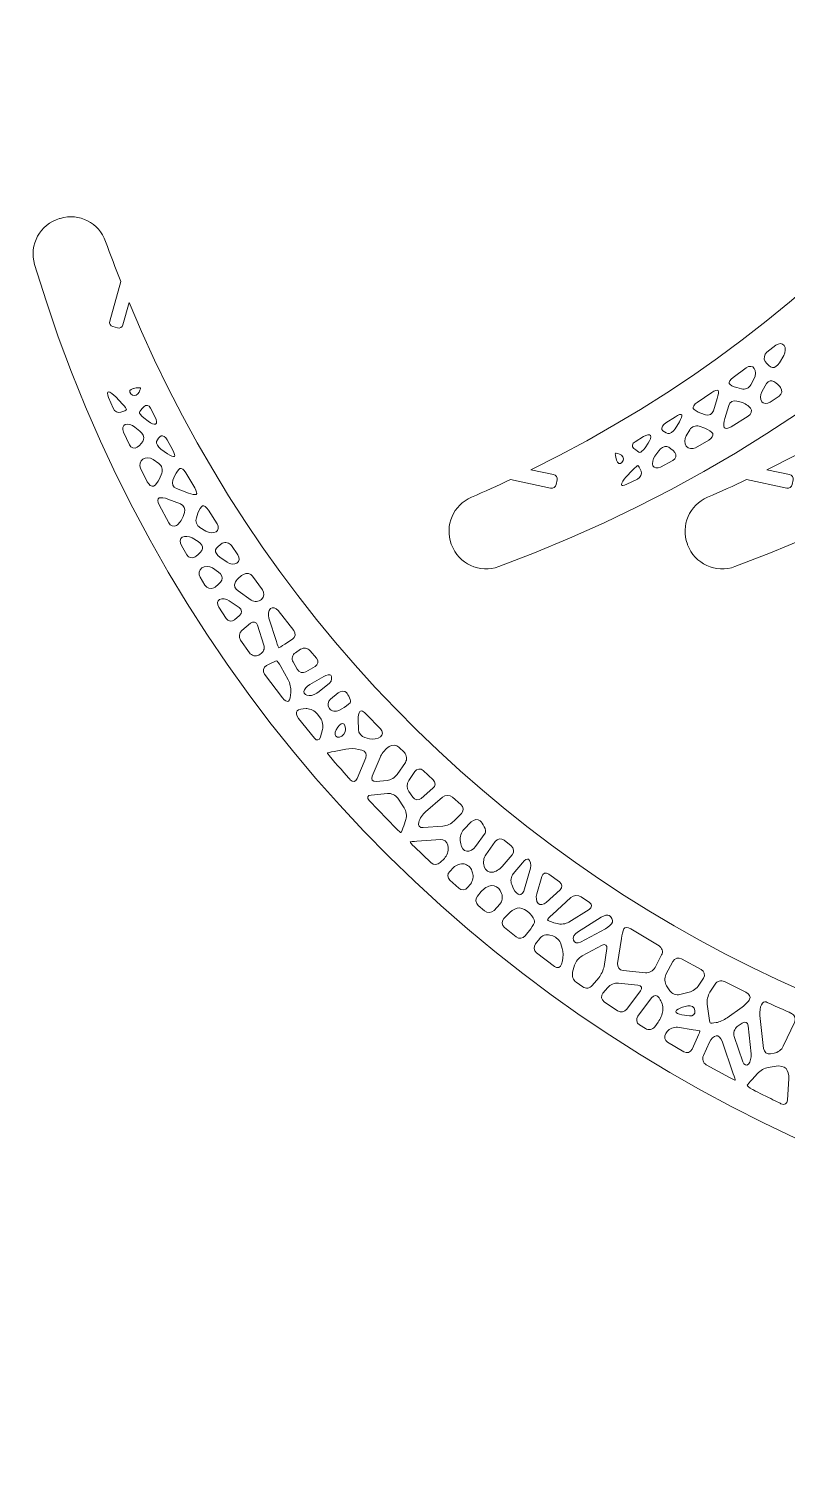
# Model space of a CAD drawing. Header units: inches. Extents: x 8 to 818, y -635 to -10.
# Drawn here: x 48.3 to 213.2, y -635.4 to -322.6 of the extents above; entities that cross this region are included whole.
import ezdxf

# ---------------------------------------------------------------- set-up
doc = ezdxf.new("R2010")
doc.units = ezdxf.units.IN
doc.header["$MEASUREMENT"] = 0
doc.layers.add('Calque 1', color=7, linetype='Continuous')

# ---------------------------------------------------------------- blocks, each defined once
blk = doc.blocks.new('block 9')
at = {"layer": 'Calque 1', "color": 179, "lineweight": 5, "true_color": 0x262425}
blk.add_open_spline([(345.53, -64), (345.53, -64), (356.48, -66.29), (356.48, -66.29), (357.02, -66.4), (357.37, -66.93), (357.26, -67.48), (357.26, -67.48), (357.05, -68.45), (357.05, -68.45), (356.94, -68.99), (356.41, -69.34), (355.87, -69.23), (355.87, -69.23), (346.87, -67.34), (346.87, -67.34), (398.86, -199.6), (340.68, -353.81), (208.83, -418.55), (208.83, -418.55), (213.73, -419.58), (213.73, -419.58), (214.27, -419.69), (214.62, -420.22), (214.51, -420.76), (214.51, -420.76), (214.3, -421.74), (214.3, -421.74), (214.19, -422.28), (213.66, -422.63), (213.12, -422.51), (213.12, -422.51), (204.38, -420.69), (204.38, -420.69), (201.59, -422), (198.77, -423.28), (195.91, -424.51), (191.97, -426.21), (190.03, -430.67), (191.52, -434.69), (191.52, -434.69), (191.57, -434.84), (191.57, -434.84), (193.11, -439), (197.72, -441.15), (201.87, -439.61), (368.64, -377.87), (447.5, -186.1), (373.95, -23.11), (369.44, -12.97), (356.54, -9.8), (345.99, -15.85), (345.99, -15.85), (345.99, -15.85), (345.99, -15.85), (335.42, -21.91), (331.04, -33.6), (335.49, -42.17), (339.18, -49.36), (342.53, -56.64), (345.53, -64)], degree=3, knots=[0, 0, 0, 0, 1, 1, 1, 2, 2, 2, 3, 3, 3, 4, 4, 4, 5, 5, 5, 6, 6, 6, 7, 7, 7, 8, 8, 8, 9, 9, 9, 10, 10, 10, 11, 11, 11, 12, 12, 12, 13, 13, 13, 14, 14, 14, 15, 15, 15, 16, 16, 16, 17, 17, 17, 18, 18, 18, 19, 19, 19, 20, 20, 20, 20], dxfattribs=at)
blk = doc.blocks.new('block 10')
at = {"layer": 'Calque 1', "color": 179, "lineweight": 5, "true_color": 0x262425}
for points, knots in [([(294.19, -64), (294.19, -64), (305.14, -66.29), (305.14, -66.29), (305.68, -66.4), (306.03, -66.93), (305.92, -67.48), (305.92, -67.48), (305.71, -68.45), (305.71, -68.45), (305.6, -68.99), (305.07, -69.34), (304.53, -69.23), (304.53, -69.23), (295.53, -67.34), (295.53, -67.34), (347.52, -199.6), (289.34, -353.81), (157.49, -418.55), (157.49, -418.55), (162.39, -419.58), (162.39, -419.58), (162.93, -419.69), (163.28, -420.22), (163.17, -420.76), (163.17, -420.76), (162.96, -421.74), (162.96, -421.74), (162.85, -422.28), (162.32, -422.63), (161.78, -422.51), (161.78, -422.51), (153.04, -420.69), (153.04, -420.69), (150.25, -422), (147.43, -423.28), (144.57, -424.51), (140.63, -426.21), (138.69, -430.67), (140.18, -434.69), (140.18, -434.69), (140.23, -434.84), (140.23, -434.84), (141.77, -439), (146.38, -441.15), (150.53, -439.61), (317.3, -377.87), (396.16, -186.1), (322.61, -23.11), (318.1, -12.97), (305.2, -9.8), (294.65, -15.85), (294.65, -15.85), (294.65, -15.85), (294.65, -15.85), (284.08, -21.91), (279.7, -33.6), (284.15, -42.17), (287.85, -49.36), (291.19, -56.64), (294.19, -64)], [0, 0, 0, 0, 1, 1, 1, 2, 2, 2, 3, 3, 3, 4, 4, 4, 5, 5, 5, 6, 6, 6, 7, 7, 7, 8, 8, 8, 9, 9, 9, 10, 10, 10, 11, 11, 11, 12, 12, 12, 13, 13, 13, 14, 14, 14, 15, 15, 15, 16, 16, 16, 17, 17, 17, 18, 18, 18, 19, 19, 19, 20, 20, 20, 20]), ([(212.55, -391.5), (212.92, -392.02), (212.9, -392.98), (212.5, -393.65), (212.5, -393.65), (211.54, -395.27), (211.54, -395.27), (211.14, -395.93), (210.45, -396.4), (210, -396.3), (209.55, -396.2), (208.86, -395.6), (208.45, -394.96), (208.04, -394.32), (208.21, -393.41), (208.83, -392.94), (208.83, -392.94), (210.76, -391.44), (210.76, -391.44), (211.37, -390.96), (212.17, -390.99), (212.55, -391.5)], [0, 0, 0, 0, 1, 1, 1, 2, 2, 2, 3, 3, 3, 4, 4, 4, 5, 5, 5, 6, 6, 6, 7, 7, 7, 7]), ([(206.07, -396.48), (206.41, -397.01), (206.4, -398.01), (206.04, -398.7), (206.04, -398.7), (205.33, -400.06), (205.33, -400.06), (204.98, -400.75), (204.07, -401.15), (203.32, -400.95), (203.32, -400.95), (202.27, -400.66), (202.27, -400.66), (201.52, -400.45), (200.77, -400.06), (200.6, -399.78), (200.44, -399.5), (200.82, -398.9), (201.45, -398.45), (201.45, -398.45), (204.32, -396.35), (204.32, -396.35), (204.94, -395.89), (205.73, -395.95), (206.07, -396.48)], [0, 0, 0, 0, 1, 1, 1, 2, 2, 2, 3, 3, 3, 4, 4, 4, 5, 5, 5, 6, 6, 6, 7, 7, 7, 8, 8, 8, 8]), ([(209.89, -399.17), (210.35, -399.27), (211.12, -399.84), (211.6, -400.45), (211.6, -400.45), (211.74, -400.62), (211.74, -400.62), (212.23, -401.23), (212.1, -402.08), (211.46, -402.51), (211.46, -402.51), (209.5, -403.8), (209.5, -403.8), (208.86, -404.23), (208.04, -404.19), (207.7, -403.72), (207.35, -403.24), (207.36, -402.29), (207.72, -401.6), (207.72, -401.6), (208.42, -400.24), (208.42, -400.24), (208.78, -399.55), (209.44, -399.07), (209.89, -399.17)], [0, 0, 0, 0, 1, 1, 1, 2, 2, 2, 3, 3, 3, 4, 4, 4, 5, 5, 5, 6, 6, 6, 7, 7, 7, 8, 8, 8, 8]), ([(198.22, -401.29), (198.35, -401.51), (198.26, -402.28), (198.03, -403.03), (198.03, -403.03), (197.2, -405.68), (197.2, -405.68), (196.97, -406.42), (196.18, -406.82), (195.45, -406.56), (195.45, -406.56), (194.44, -406.21), (194.44, -406.21), (193.71, -405.96), (192.97, -405.5), (192.79, -405.21), (192.62, -404.91), (193.01, -404.31), (193.65, -403.88), (193.65, -403.88), (196.83, -401.71), (196.83, -401.71), (197.47, -401.27), (198.09, -401.08), (198.22, -401.29)], [0, 0, 0, 0, 1, 1, 1, 2, 2, 2, 3, 3, 3, 4, 4, 4, 5, 5, 5, 6, 6, 6, 7, 7, 7, 8, 8, 8, 8]), ([(203.2, -403.84), (203.95, -404.04), (204.88, -404.64), (205.26, -405.16), (205.64, -405.68), (205.41, -406.45), (204.76, -406.87), (204.76, -406.87), (201.01, -409.19), (201.01, -409.19), (200.35, -409.6), (199.67, -409.66), (199.51, -409.33), (199.35, -408.99), (199.4, -408.11), (199.63, -407.37), (199.63, -407.37), (200.51, -404.56), (200.51, -404.56), (200.74, -403.82), (201.54, -403.38), (202.29, -403.59), (202.29, -403.59), (203.2, -403.84), (203.2, -403.84)], [0, 0, 0, 0, 1, 1, 1, 2, 2, 2, 3, 3, 3, 4, 4, 4, 5, 5, 5, 6, 6, 6, 7, 7, 7, 8, 8, 8, 8]), ([(190.31, -406.56), (190.42, -406.74), (190.18, -407.44), (189.78, -408.1), (189.78, -408.1), (188.85, -409.63), (188.85, -409.63), (188.45, -410.3), (187.73, -410.75), (187.25, -410.64), (186.77, -410.52), (186.21, -410.13), (186, -409.77), (185.78, -409.4), (186.15, -408.76), (186.8, -408.35), (186.8, -408.35), (188.93, -406.99), (188.93, -406.99), (189.58, -406.57), (190.21, -406.37), (190.31, -406.56)], [0, 0, 0, 0, 1, 1, 1, 2, 2, 2, 3, 3, 3, 4, 4, 4, 5, 5, 5, 6, 6, 6, 7, 7, 7, 7]), ([(195.35, -409.52), (196.09, -409.77), (196.84, -410.29), (197.03, -410.68), (197.22, -411.07), (196.83, -411.71), (196.16, -412.1), (196.16, -412.1), (193.31, -413.74), (193.31, -413.74), (192.64, -414.12), (191.73, -413.97), (191.29, -413.4), (190.85, -412.82), (190.83, -411.81), (191.23, -411.15), (191.23, -411.15), (192.03, -409.82), (192.03, -409.82), (192.44, -409.16), (193.37, -408.82), (194.1, -409.08), (194.1, -409.08), (195.35, -409.52), (195.35, -409.52)], [0, 0, 0, 0, 1, 1, 1, 2, 2, 2, 3, 3, 3, 4, 4, 4, 5, 5, 5, 6, 6, 6, 7, 7, 7, 8, 8, 8, 8]), ([(183.5, -411.09), (183.67, -411.37), (183.44, -412.12), (182.99, -412.76), (182.99, -412.76), (182.31, -413.73), (182.31, -413.73), (181.87, -414.37), (181.36, -414.84), (181.19, -414.78), (181.01, -414.71), (180.43, -414.32), (179.89, -413.91), (179.36, -413.49), (179.46, -412.83), (180.13, -412.43), (180.13, -412.43), (182, -411.32), (182, -411.32), (182.66, -410.91), (183.34, -410.81), (183.5, -411.09)], [0, 0, 0, 0, 1, 1, 1, 2, 2, 2, 3, 3, 3, 4, 4, 4, 5, 5, 5, 6, 6, 6, 7, 7, 7, 7]), ([(177.19, -415.38), (177.69, -415.77), (177.74, -416.47), (177.3, -416.94), (176.86, -417.42), (176.32, -417.2), (176.1, -416.45), (176.1, -416.45), (176.08, -416.38), (176.08, -416.38), (175.86, -415.64), (175.77, -414.98), (175.88, -414.91), (175.99, -414.85), (176.69, -415), (177.19, -415.38)], [0, 0, 0, 0, 1, 1, 1, 2, 2, 2, 3, 3, 3, 4, 4, 4, 5, 5, 5, 5]), ([(187.03, -413.48), (187.55, -413.6), (188.34, -414.18), (188.79, -414.77), (189.23, -415.35), (189.04, -416.13), (188.36, -416.5), (188.36, -416.5), (185.68, -417.94), (185.68, -417.94), (184.99, -418.31), (184.26, -418.19), (184.04, -417.68), (183.82, -417.17), (184.01, -416.23), (184.45, -415.6), (184.45, -415.6), (185.28, -414.42), (185.28, -414.42), (185.72, -413.78), (186.51, -413.36), (187.03, -413.48)], [0, 0, 0, 0, 1, 1, 1, 2, 2, 2, 3, 3, 3, 4, 4, 4, 5, 5, 5, 6, 6, 6, 7, 7, 7, 7]), ([(180.78, -417.63), (180.89, -417.67), (181.2, -418.2), (181.45, -418.81), (181.71, -419.41), (181.35, -420.2), (180.66, -420.55), (180.66, -420.55), (178.37, -421.7), (178.37, -421.7), (177.67, -422.05), (177.13, -422.07), (177.16, -421.76), (177.18, -421.44), (177.64, -420.72), (178.17, -420.15), (178.17, -420.15), (179.62, -418.59), (179.62, -418.59), (180.15, -418.02), (180.67, -417.59), (180.78, -417.63)], [0, 0, 0, 0, 1, 1, 1, 2, 2, 2, 3, 3, 3, 4, 4, 4, 5, 5, 5, 6, 6, 6, 7, 7, 7, 7])]:
    blk.add_open_spline(points, degree=3, knots=knots, dxfattribs=at)
blk = doc.blocks.new('block 12')
at = {"layer": 'Calque 1', "color": 179, "lineweight": 5, "true_color": 0x262425}
for points, knots in [([(415.1, -541.5), (415.1, -541.5), (412.11, -552.28), (412.11, -552.28), (411.96, -552.81), (411.41, -553.12), (410.87, -552.98), (410.87, -552.98), (409.91, -552.71), (409.91, -552.71), (409.38, -552.56), (409.07, -552.01), (409.21, -551.48), (409.21, -551.48), (411.68, -542.62), (411.68, -542.62), (276.34, -585.95), (126.21, -517.91), (70.13, -382.15), (70.13, -382.15), (68.79, -386.97), (68.79, -386.97), (68.65, -387.51), (68.09, -387.82), (67.56, -387.67), (67.56, -387.67), (66.6, -387.4), (66.6, -387.4), (66.07, -387.25), (65.75, -386.7), (65.9, -386.17), (65.9, -386.17), (68.29, -377.57), (68.29, -377.57), (67.16, -374.7), (66.07, -371.8), (65.02, -368.87), (63.58, -364.83), (59.26, -362.6), (55.15, -363.83), (55.15, -363.83), (55, -363.87), (55, -363.87), (50.75, -365.13), (48.3, -369.6), (49.57, -373.84), (100.4, -544.25), (286.66, -635.36), (454.06, -572.5), (464.47, -568.65), (468.48, -555.99), (463.12, -545.07), (463.12, -545.07), (463.12, -545.07), (463.12, -545.07), (457.76, -534.13), (446.38, -529), (437.54, -532.89), (430.12, -536.11), (422.64, -538.98), (415.1, -541.5)], [0, 0, 0, 0, 1, 1, 1, 2, 2, 2, 3, 3, 3, 4, 4, 4, 5, 5, 5, 6, 6, 6, 7, 7, 7, 8, 8, 8, 9, 9, 9, 10, 10, 10, 11, 11, 11, 12, 12, 12, 13, 13, 13, 14, 14, 14, 15, 15, 15, 16, 16, 16, 17, 17, 17, 18, 18, 18, 19, 19, 19, 20, 20, 20, 20]), ([(69.55, -405.45), (69.5, -405.56), (68.95, -405.83), (68.33, -406.04), (67.71, -406.26), (66.95, -405.86), (66.64, -405.14), (66.64, -405.14), (65.64, -402.78), (65.64, -402.78), (65.34, -402.06), (65.35, -401.52), (65.66, -401.57), (65.97, -401.61), (66.67, -402.12), (67.2, -402.68), (67.2, -402.68), (68.66, -404.23), (68.66, -404.23), (69.2, -404.79), (69.59, -405.34), (69.55, -405.45)], [0, 0, 0, 0, 1, 1, 1, 2, 2, 2, 3, 3, 3, 4, 4, 4, 5, 5, 5, 6, 6, 6, 7, 7, 7, 7]), ([(72.02, -402.01), (71.61, -402.48), (70.9, -402.49), (70.46, -402.02), (70.01, -401.55), (70.27, -401.02), (71.03, -400.85), (71.03, -400.85), (71.1, -400.84), (71.1, -400.84), (71.85, -400.66), (72.52, -400.62), (72.57, -400.73), (72.63, -400.85), (72.44, -401.54), (72.02, -402.01)], [0, 0, 0, 0, 1, 1, 1, 2, 2, 2, 3, 3, 3, 4, 4, 4, 5, 5, 5, 5]), ([(75.89, -408.59), (75.61, -408.73), (74.87, -408.46), (74.27, -407.97), (74.27, -407.97), (73.34, -407.23), (73.34, -407.23), (72.73, -406.75), (72.29, -406.21), (72.37, -406.04), (72.44, -405.87), (72.87, -405.31), (73.32, -404.81), (73.77, -404.3), (74.42, -404.45), (74.77, -405.14), (74.77, -405.14), (75.77, -407.07), (75.77, -407.07), (76.13, -407.76), (76.18, -408.44), (75.89, -408.59)], [0, 0, 0, 0, 1, 1, 1, 2, 2, 2, 3, 3, 3, 4, 4, 4, 5, 5, 5, 6, 6, 6, 7, 7, 7, 7]), ([(73.28, -411.95), (73.13, -412.46), (72.5, -413.22), (71.89, -413.62), (71.28, -414.03), (70.51, -413.79), (70.18, -413.08), (70.18, -413.08), (68.92, -410.32), (68.92, -410.32), (68.6, -409.61), (68.77, -408.88), (69.29, -408.7), (69.81, -408.52), (70.73, -408.76), (71.34, -409.25), (71.34, -409.25), (72.46, -410.14), (72.46, -410.14), (73.07, -410.63), (73.44, -411.44), (73.28, -411.95)], [0, 0, 0, 0, 1, 1, 1, 2, 2, 2, 3, 3, 3, 4, 4, 4, 5, 5, 5, 6, 6, 6, 7, 7, 7, 7]), ([(79.98, -415.68), (79.79, -415.78), (79.11, -415.49), (78.47, -415.04), (78.47, -415.04), (77.01, -414.02), (77.01, -414.02), (76.37, -413.57), (75.97, -412.83), (76.11, -412.36), (76.25, -411.89), (76.68, -411.35), (77.06, -411.16), (77.44, -410.97), (78.05, -411.38), (78.42, -412.06), (78.42, -412.06), (79.64, -414.27), (79.64, -414.27), (80.02, -414.95), (80.17, -415.58), (79.98, -415.68)], [0, 0, 0, 0, 1, 1, 1, 2, 2, 2, 3, 3, 3, 4, 4, 4, 5, 5, 5, 6, 6, 6, 7, 7, 7, 7]), ([(76.7, -420.52), (76.4, -421.23), (75.83, -421.95), (75.43, -422.12), (75.03, -422.28), (74.42, -421.85), (74.07, -421.15), (74.07, -421.15), (72.62, -418.21), (72.62, -418.21), (72.28, -417.51), (72.49, -416.61), (73.09, -416.21), (73.69, -415.81), (74.7, -415.85), (75.34, -416.3), (75.34, -416.3), (76.61, -417.18), (76.61, -417.18), (77.25, -417.63), (77.52, -418.58), (77.22, -419.29), (77.22, -419.29), (76.7, -420.52), (76.7, -420.52)], [0, 0, 0, 0, 1, 1, 1, 2, 2, 2, 3, 3, 3, 4, 4, 4, 5, 5, 5, 6, 6, 6, 7, 7, 7, 8, 8, 8, 8]), ([(84.72, -423.91), (84.5, -424.02), (83.73, -423.88), (83.01, -423.61), (83.01, -423.61), (80.41, -422.61), (80.41, -422.61), (79.69, -422.33), (79.34, -421.52), (79.64, -420.8), (79.64, -420.8), (80.06, -419.82), (80.06, -419.82), (80.36, -419.11), (80.86, -418.39), (81.17, -418.24), (81.47, -418.09), (82.04, -418.51), (82.44, -419.18), (82.44, -419.18), (84.39, -422.49), (84.39, -422.49), (84.79, -423.16), (84.94, -423.8), (84.72, -423.91)], [0, 0, 0, 0, 1, 1, 1, 2, 2, 2, 3, 3, 3, 4, 4, 4, 5, 5, 5, 6, 6, 6, 7, 7, 7, 8, 8, 8, 8]), ([(81.86, -428.72), (81.61, -429.45), (80.95, -430.34), (80.41, -430.68), (79.86, -431.03), (79.11, -430.75), (78.74, -430.07), (78.74, -430.07), (76.66, -426.18), (76.66, -426.18), (76.29, -425.5), (76.28, -424.82), (76.62, -424.68), (76.97, -424.53), (77.84, -424.65), (78.56, -424.92), (78.56, -424.92), (81.31, -425.98), (81.31, -425.98), (82.03, -426.26), (82.42, -427.08), (82.17, -427.82), (82.17, -427.82), (81.86, -428.72), (81.86, -428.72)], [0, 0, 0, 0, 1, 1, 1, 2, 2, 2, 3, 3, 3, 4, 4, 4, 5, 5, 5, 6, 6, 6, 7, 7, 7, 8, 8, 8, 8]), ([(89.02, -432.05), (88.46, -432.36), (87.47, -432.28), (86.8, -431.88), (86.8, -431.88), (85.49, -431.09), (85.49, -431.09), (84.82, -430.69), (84.49, -429.76), (84.74, -429.03), (84.74, -429.03), (85.09, -427.99), (85.09, -427.99), (85.35, -427.25), (85.79, -426.53), (86.08, -426.39), (86.36, -426.24), (86.94, -426.66), (87.35, -427.31), (87.35, -427.31), (89.26, -430.32), (89.26, -430.32), (89.68, -430.97), (89.57, -431.75), (89.02, -432.05)], [0, 0, 0, 0, 1, 1, 1, 2, 2, 2, 3, 3, 3, 4, 4, 4, 5, 5, 5, 6, 6, 6, 7, 7, 7, 8, 8, 8, 8]), ([(86.09, -435.7), (85.96, -436.14), (85.34, -436.87), (84.7, -437.32), (84.7, -437.32), (84.52, -437.45), (84.52, -437.45), (83.88, -437.89), (83.04, -437.71), (82.65, -437.04), (82.65, -437.04), (81.49, -435.01), (81.49, -435.01), (81.1, -434.33), (81.19, -433.52), (81.69, -433.21), (82.19, -432.9), (83.14, -432.97), (83.8, -433.37), (83.8, -433.37), (85.11, -434.16), (85.11, -434.16), (85.78, -434.56), (86.22, -435.25), (86.09, -435.7)], [0, 0, 0, 0, 1, 1, 1, 2, 2, 2, 3, 3, 3, 4, 4, 4, 5, 5, 5, 6, 6, 6, 7, 7, 7, 8, 8, 8, 8]), ([(93.56, -438.84), (93.03, -439.18), (92.06, -439.1), (91.43, -438.66), (91.43, -438.66), (89.87, -437.59), (89.87, -437.59), (89.23, -437.15), (88.81, -436.43), (88.94, -435.99), (89.07, -435.55), (89.71, -434.89), (90.38, -434.53), (91.04, -434.16), (91.94, -434.39), (92.37, -435.04), (92.37, -435.04), (93.74, -437.06), (93.74, -437.06), (94.18, -437.7), (94.1, -438.5), (93.56, -438.84)], [0, 0, 0, 0, 1, 1, 1, 2, 2, 2, 3, 3, 3, 4, 4, 4, 5, 5, 5, 6, 6, 6, 7, 7, 7, 7]), ([(90.26, -442.58), (89.99, -443.11), (89.23, -443.84), (88.56, -444.2), (87.9, -444.56), (87.02, -444.31), (86.61, -443.65), (86.61, -443.65), (85.54, -441.9), (85.54, -441.9), (85.14, -441.24), (85.32, -440.33), (85.94, -439.89), (86.57, -439.45), (87.61, -439.45), (88.24, -439.89), (88.24, -439.89), (89.58, -440.81), (89.58, -440.81), (90.22, -441.25), (90.53, -442.05), (90.26, -442.58)], [0, 0, 0, 0, 1, 1, 1, 2, 2, 2, 3, 3, 3, 4, 4, 4, 5, 5, 5, 6, 6, 6, 7, 7, 7, 7]), ([(98.9, -446.75), (98.32, -447.27), (97.33, -447.34), (96.69, -446.9), (96.69, -446.9), (93.81, -444.91), (93.81, -444.91), (93.17, -444.47), (92.87, -443.67), (93.15, -443.12), (93.42, -442.58), (94.18, -441.79), (94.83, -441.38), (94.83, -441.38), (94.97, -441.29), (94.97, -441.29), (95.62, -440.88), (96.53, -441.05), (96.98, -441.68), (96.98, -441.68), (99.12, -444.64), (99.12, -444.64), (99.58, -445.27), (99.49, -446.21), (98.92, -446.73), (98.92, -446.73), (98.9, -446.75), (98.9, -446.75)], [0, 0, 0, 0, 1, 1, 1, 2, 2, 2, 3, 3, 3, 4, 4, 4, 5, 5, 5, 6, 6, 6, 7, 7, 7, 8, 8, 8, 9, 9, 9, 9]), ([(93.06, -451.16), (92.47, -451.66), (91.64, -451.54), (91.21, -450.89), (91.21, -450.89), (89.62, -448.44), (89.62, -448.44), (89.2, -447.78), (89.28, -447.02), (89.8, -446.74), (90.32, -446.46), (91.27, -446.59), (91.91, -447.03), (91.91, -447.03), (94.07, -448.52), (94.07, -448.52), (94.71, -448.96), (94.75, -449.73), (94.15, -450.23), (94.15, -450.23), (93.06, -451.16), (93.06, -451.16)], [0, 0, 0, 0, 1, 1, 1, 2, 2, 2, 3, 3, 3, 4, 4, 4, 5, 5, 5, 6, 6, 6, 7, 7, 7, 7]), ([(103.97, -456.49), (103.32, -456.92), (102.74, -457.27), (102.69, -457.27), (102.63, -457.27), (102.39, -456.67), (102.15, -455.93), (102.15, -455.93), (100.52, -450.83), (100.52, -450.83), (100.28, -450.09), (100.44, -449.16), (100.87, -448.76), (101.31, -448.37), (102.05, -448.55), (102.52, -449.16), (102.52, -449.16), (105.92, -453.52), (105.92, -453.52), (106.41, -454.12), (106.27, -454.97), (105.62, -455.4), (105.62, -455.4), (103.97, -456.49), (103.97, -456.49)], [0, 0, 0, 0, 1, 1, 1, 2, 2, 2, 3, 3, 3, 4, 4, 4, 5, 5, 5, 6, 6, 6, 7, 7, 7, 8, 8, 8, 8]), ([(98.34, -458.85), (97.66, -459.22), (96.74, -459.01), (96.29, -458.37), (96.29, -458.37), (94.36, -455.59), (94.36, -455.59), (93.93, -454.95), (94.05, -454.02), (94.64, -453.52), (94.64, -453.52), (96.53, -451.91), (96.53, -451.91), (97.13, -451.41), (97.8, -451.61), (98.04, -452.35), (98.04, -452.35), (99.43, -456.67), (99.43, -456.67), (99.67, -457.41), (99.3, -458.32), (98.62, -458.69), (98.62, -458.69), (98.34, -458.85), (98.34, -458.85)], [0, 0, 0, 0, 1, 1, 1, 2, 2, 2, 3, 3, 3, 4, 4, 4, 5, 5, 5, 6, 6, 6, 7, 7, 7, 8, 8, 8, 8]), ([(108.57, -462.49), (107.9, -462.87), (107.04, -462.64), (106.66, -461.96), (106.66, -461.96), (105.78, -460.36), (105.78, -460.36), (105.4, -459.69), (105.62, -458.78), (106.27, -458.36), (106.27, -458.36), (107.41, -457.6), (107.41, -457.6), (108.06, -457.17), (109, -457.31), (109.49, -457.91), (109.49, -457.91), (110.87, -459.56), (110.87, -459.56), (111.37, -460.15), (111.23, -460.96), (110.56, -461.34), (110.56, -461.34), (108.57, -462.49), (108.57, -462.49)], [0, 0, 0, 0, 1, 1, 1, 2, 2, 2, 3, 3, 3, 4, 4, 4, 5, 5, 5, 6, 6, 6, 7, 7, 7, 8, 8, 8, 8]), ([(104.79, -468.86), (104.54, -469.1), (103.95, -468.79), (103.48, -468.17), (103.48, -468.17), (99.59, -462.98), (99.59, -462.98), (99.13, -462.35), (99.31, -461.53), (100, -461.16), (100, -461.16), (100.69, -460.78), (100.69, -460.78), (101.37, -460.41), (102.03, -460.1), (102.16, -460.1), (102.29, -460.1), (102.7, -460.65), (103.08, -461.33), (103.08, -461.33), (104.7, -464.23), (104.7, -464.23), (105.08, -464.91), (105.36, -466.1), (105.32, -466.87), (105.32, -466.87), (105.31, -467.01), (105.31, -467.01), (105.27, -467.79), (105.04, -468.62), (104.79, -468.86)], [0, 0, 0, 0, 1, 1, 1, 2, 2, 2, 3, 3, 3, 4, 4, 4, 5, 5, 5, 6, 6, 6, 7, 7, 7, 8, 8, 8, 9, 9, 9, 10, 10, 10, 10]), ([(111.46, -466.81), (110.86, -467.31), (109.86, -467.7), (109.24, -467.69), (108.61, -467.68), (108.12, -467.28), (108.15, -466.82), (108.17, -466.35), (108.74, -465.65), (109.41, -465.26), (109.41, -465.26), (112.43, -463.52), (112.43, -463.52), (113.1, -463.13), (113.82, -463), (114.02, -463.24), (114.22, -463.47), (114.29, -464.5), (113.69, -464.99), (113.69, -464.99), (111.46, -466.81), (111.46, -466.81)], [0, 0, 0, 0, 1, 1, 1, 2, 2, 2, 3, 3, 3, 4, 4, 4, 5, 5, 5, 6, 6, 6, 7, 7, 7, 7]), ([(118.2, -469.24), (117.86, -469.6), (117.03, -470.2), (116.35, -470.57), (116.35, -470.57), (115.75, -470.89), (115.75, -470.89), (115.06, -471.26), (114.13, -471.06), (113.66, -470.46), (113.2, -469.85), (113.31, -468.95), (113.91, -468.46), (113.91, -468.46), (115.56, -467.11), (115.56, -467.11), (116.16, -466.61), (116.98, -466.57), (117.37, -467.01), (117.77, -467.45), (118.53, -468.88), (118.2, -469.24)], [0, 0, 0, 0, 1, 1, 1, 2, 2, 2, 3, 3, 3, 4, 4, 4, 5, 5, 5, 6, 6, 6, 7, 7, 7, 7]), ([(111.73, -476.68), (111.52, -477.43), (110.94, -477.55), (110.45, -476.95), (110.45, -476.95), (106.96, -472.64), (106.96, -472.64), (106.48, -472.03), (106.33, -471.3), (106.63, -471), (106.93, -470.71), (107.82, -470.48), (108.59, -470.5), (108.59, -470.5), (108.75, -470.5), (108.75, -470.5), (109.52, -470.51), (110.55, -471.03), (111.02, -471.65), (111.02, -471.65), (111.71, -472.55), (111.71, -472.55), (112.18, -473.16), (112.4, -474.28), (112.19, -475.03), (112.19, -475.03), (111.73, -476.68), (111.73, -476.68)], [0, 0, 0, 0, 1, 1, 1, 2, 2, 2, 3, 3, 3, 4, 4, 4, 5, 5, 5, 6, 6, 6, 7, 7, 7, 8, 8, 8, 9, 9, 9, 9]), ([(124.76, -476.65), (124.21, -477.05), (123.14, -477.24), (122.39, -477.05), (122.39, -477.05), (121.39, -476.81), (121.39, -476.81), (120.64, -476.63), (120, -475.84), (119.98, -475.06), (119.98, -475.06), (119.93, -472.97), (119.93, -472.97), (119.91, -472.2), (120.08, -471.36), (120.31, -471.11), (120.54, -470.86), (121.16, -471.12), (121.7, -471.68), (121.7, -471.68), (124.79, -474.9), (124.79, -474.9), (125.33, -475.45), (125.32, -476.24), (124.76, -476.65)], [0, 0, 0, 0, 1, 1, 1, 2, 2, 2, 3, 3, 3, 4, 4, 4, 5, 5, 5, 6, 6, 6, 7, 7, 7, 8, 8, 8, 8]), ([(115.89, -476.69), (115.17, -476.84), (114.75, -476.36), (114.95, -475.64), (115.15, -474.92), (115.72, -474.11), (116.22, -473.84), (116.71, -473.57), (117.13, -473.99), (117.15, -474.77), (117.15, -474.77), (117.16, -475.03), (117.16, -475.03), (117.18, -475.8), (116.61, -476.55), (115.89, -476.69)], [0, 0, 0, 0, 1, 1, 1, 2, 2, 2, 3, 3, 3, 4, 4, 4, 5, 5, 5, 5]), ([(128.41, -484.85), (127.98, -485.49), (126.99, -486.07), (126.22, -486.15), (126.22, -486.15), (123.84, -486.37), (123.84, -486.37), (123.06, -486.45), (122.68, -485.92), (122.97, -485.2), (122.97, -485.2), (124.68, -481.12), (124.68, -481.12), (124.97, -480.41), (125.73, -479.44), (126.35, -478.98), (126.35, -478.98), (126.65, -478.77), (126.65, -478.77), (127.27, -478.31), (128.23, -478.38), (128.79, -478.92), (128.79, -478.92), (129.97, -480.08), (129.97, -480.08), (130.52, -480.62), (130.62, -481.59), (130.19, -482.23), (130.19, -482.23), (128.41, -484.85), (128.41, -484.85)], [0, 0, 0, 0, 1, 1, 1, 2, 2, 2, 3, 3, 3, 4, 4, 4, 5, 5, 5, 6, 6, 6, 7, 7, 7, 8, 8, 8, 9, 9, 9, 10, 10, 10, 10]), ([(119.7, -485.74), (119.4, -486.45), (118.73, -486.57), (118.21, -485.99), (118.21, -485.99), (115.82, -483.3), (114.28, -481.51), (113.91, -481.08), (113.91, -481.08), (113.91, -481.08), (113.5, -480.6), (113.2, -480.18), (113.24, -480.15), (113.27, -480.11), (113.93, -479.96), (114.69, -479.81), (114.69, -479.81), (117.22, -479.31), (117.22, -479.31), (117.98, -479.16), (119.22, -479.19), (119.98, -479.37), (119.98, -479.37), (120.76, -479.56), (120.76, -479.56), (121.51, -479.74), (121.88, -480.48), (121.59, -481.2), (121.59, -481.2), (119.7, -485.74), (119.7, -485.74)], [0, 0, 0, 0, 1, 1, 1, 2, 2, 2, 3, 3, 3, 4, 4, 4, 5, 5, 5, 6, 6, 6, 7, 7, 7, 8, 8, 8, 9, 9, 9, 10, 10, 10, 10]), ([(133.66, -490.03), (133.07, -490.54), (132.23, -490.43), (131.79, -489.79), (131.79, -489.79), (130.92, -488.52), (130.92, -488.52), (130.48, -487.88), (130.48, -486.83), (130.92, -486.18), (130.92, -486.18), (132.26, -484.2), (132.26, -484.2), (132.69, -483.56), (133.51, -483.47), (134.08, -484), (134.08, -484), (136.22, -485.98), (136.22, -485.98), (136.79, -486.5), (136.78, -487.35), (136.19, -487.85), (136.19, -487.85), (133.66, -490.03), (133.66, -490.03)], [0, 0, 0, 0, 1, 1, 1, 2, 2, 2, 3, 3, 3, 4, 4, 4, 5, 5, 5, 6, 6, 6, 7, 7, 7, 8, 8, 8, 8]), ([(129.85, -496), (129.6, -496.74), (129.35, -497.4), (129.28, -497.47), (129.21, -497.54), (128.71, -497.15), (128.17, -496.59), (128.17, -496.59), (122.31, -490.47), (122.31, -490.47), (121.78, -489.91), (121.98, -489.38), (122.75, -489.31), (122.75, -489.31), (126.32, -488.97), (126.32, -488.97), (127.09, -488.9), (128.08, -489.36), (128.52, -490), (128.52, -490), (129.96, -492.1), (129.96, -492.1), (130.4, -492.75), (130.55, -493.87), (130.31, -494.61), (130.31, -494.61), (129.85, -496), (129.85, -496)], [0, 0, 0, 0, 1, 1, 1, 2, 2, 2, 3, 3, 3, 4, 4, 4, 5, 5, 5, 6, 6, 6, 7, 7, 7, 8, 8, 8, 9, 9, 9, 9]), ([(140.76, -494.97), (140.22, -495.53), (139.15, -496.03), (138.37, -496.09), (138.37, -496.09), (134.06, -496.41), (134.06, -496.41), (133.28, -496.47), (132.85, -495.92), (133.09, -495.19), (133.33, -494.46), (134.01, -493.45), (134.6, -492.94), (134.6, -492.94), (138.3, -489.75), (138.3, -489.75), (138.89, -489.25), (139.85, -489.25), (140.43, -489.77), (140.43, -489.77), (142.29, -491.39), (142.29, -491.39), (142.87, -491.89), (142.91, -492.76), (142.37, -493.32), (142.37, -493.32), (140.76, -494.97), (140.76, -494.97)], [0, 0, 0, 0, 1, 1, 1, 2, 2, 2, 3, 3, 3, 4, 4, 4, 5, 5, 5, 6, 6, 6, 7, 7, 7, 8, 8, 8, 9, 9, 9, 9]), ([(145.46, -500.54), (145.01, -501.17), (144.14, -501.61), (143.53, -501.52), (142.92, -501.43), (142.34, -500.72), (142.22, -499.96), (142.22, -499.96), (142.12, -499.23), (142.12, -499.23), (142.01, -498.46), (142.36, -497.38), (142.9, -496.82), (142.9, -496.82), (144.53, -495.15), (144.53, -495.15), (145.07, -494.59), (145.94, -494.49), (146.46, -494.93), (146.98, -495.36), (147.98, -497.01), (147.53, -497.64), (147.53, -497.64), (145.46, -500.54), (145.46, -500.54)], [0, 0, 0, 0, 1, 1, 1, 2, 2, 2, 3, 3, 3, 4, 4, 4, 5, 5, 5, 6, 6, 6, 7, 7, 7, 8, 8, 8, 8]), ([(137.77, -504), (137.22, -504.55), (136.3, -504.56), (135.74, -504.02), (135.74, -504.02), (132.16, -500.58), (132.16, -500.58), (131.61, -500.04), (131.19, -499.56), (131.22, -499.52), (131.26, -499.48), (131.93, -499.4), (132.7, -499.34), (132.7, -499.34), (137.8, -498.96), (137.8, -498.96), (138.58, -498.9), (139.3, -499.48), (139.41, -500.25), (139.41, -500.25), (139.48, -500.7), (139.48, -500.7), (139.59, -501.47), (139.23, -502.54), (138.68, -503.09), (138.68, -503.09), (137.77, -504), (137.77, -504)], [0, 0, 0, 0, 1, 1, 1, 2, 2, 2, 3, 3, 3, 4, 4, 4, 5, 5, 5, 6, 6, 6, 7, 7, 7, 8, 8, 8, 9, 9, 9, 9]), ([(151.26, -504.88), (150.76, -505.47), (149.78, -506.04), (149.08, -506.13), (148.38, -506.23), (147.61, -505.71), (147.36, -504.97), (147.36, -504.97), (147.3, -504.78), (147.3, -504.78), (147.05, -504.04), (147.22, -502.92), (147.67, -502.29), (147.67, -502.29), (149.73, -499.42), (149.73, -499.42), (150.18, -498.79), (151.05, -498.67), (151.66, -499.15), (151.66, -499.15), (153.2, -500.36), (153.2, -500.36), (153.81, -500.84), (153.91, -501.72), (153.41, -502.31), (153.41, -502.31), (151.26, -504.88), (151.26, -504.88)], [0, 0, 0, 0, 1, 1, 1, 2, 2, 2, 3, 3, 3, 4, 4, 4, 5, 5, 5, 6, 6, 6, 7, 7, 7, 8, 8, 8, 9, 9, 9, 9]), ([(156.13, -509.72), (155.92, -510.47), (155.42, -511.06), (155.03, -511.03), (154.64, -511.01), (154.06, -510.41), (153.73, -509.7), (153.73, -509.7), (153.32, -508.79), (153.32, -508.79), (153, -508.09), (153.15, -507.02), (153.65, -506.43), (153.65, -506.43), (155.65, -504.03), (155.65, -504.03), (156.15, -503.44), (156.75, -503.09), (156.98, -503.27), (157.22, -503.45), (157.65, -504.52), (157.43, -505.26), (157.43, -505.26), (156.13, -509.72), (156.13, -509.72)], [0, 0, 0, 0, 1, 1, 1, 2, 2, 2, 3, 3, 3, 4, 4, 4, 5, 5, 5, 6, 6, 6, 7, 7, 7, 8, 8, 8, 8]), ([(143.74, -509.45), (143.25, -510.05), (142.38, -510.12), (141.8, -509.6), (141.8, -509.6), (139.88, -507.87), (139.88, -507.87), (139.3, -507.34), (139.29, -506.47), (139.84, -505.92), (139.84, -505.92), (140.67, -505.09), (140.67, -505.09), (141.22, -504.54), (142.25, -504.18), (142.95, -504.28), (143.65, -504.39), (144.42, -505.08), (144.67, -505.81), (144.67, -505.81), (144.81, -506.24), (144.81, -506.24), (145.06, -506.98), (144.86, -508.07), (144.37, -508.67), (144.37, -508.67), (143.74, -509.45), (143.74, -509.45)], [0, 0, 0, 0, 1, 1, 1, 2, 2, 2, 3, 3, 3, 4, 4, 4, 5, 5, 5, 6, 6, 6, 7, 7, 7, 8, 8, 8, 9, 9, 9, 9]), ([(160.81, -512.69), (160.23, -513.21), (159.44, -513.3), (159.06, -512.9), (158.67, -512.5), (158.54, -511.56), (158.76, -510.82), (158.76, -510.82), (159.85, -507.06), (159.85, -507.06), (160.07, -506.31), (160.76, -506.07), (161.39, -506.53), (161.39, -506.53), (163.73, -508.21), (163.73, -508.21), (164.36, -508.66), (164.4, -509.45), (163.83, -509.97), (163.83, -509.97), (160.81, -512.69), (160.81, -512.69)], [0, 0, 0, 0, 1, 1, 1, 2, 2, 2, 3, 3, 3, 4, 4, 4, 5, 5, 5, 6, 6, 6, 7, 7, 7, 7]), ([(149.47, -514.4), (148.93, -514.96), (148.01, -515.01), (147.42, -514.51), (147.42, -514.51), (146.04, -513.33), (146.04, -513.33), (145.46, -512.82), (145.38, -511.91), (145.86, -511.31), (145.86, -511.31), (146.7, -510.28), (146.7, -510.28), (147.19, -509.68), (148.18, -509.11), (148.91, -509.01), (149.64, -508.91), (150.5, -509.4), (150.82, -510.11), (150.82, -510.11), (151.12, -510.77), (151.12, -510.77), (151.44, -511.48), (151.27, -512.51), (150.73, -513.08), (150.73, -513.08), (149.47, -514.4), (149.47, -514.4)], [0, 0, 0, 0, 1, 1, 1, 2, 2, 2, 3, 3, 3, 4, 4, 4, 5, 5, 5, 6, 6, 6, 7, 7, 7, 8, 8, 8, 9, 9, 9, 9]), ([(165.74, -516.96), (165.08, -517.37), (163.93, -517.52), (163.18, -517.3), (163.18, -517.3), (162.48, -517.1), (162.48, -517.1), (161.73, -516.88), (161.12, -516.59), (161.12, -516.46), (161.11, -516.32), (161.58, -515.78), (162.16, -515.27), (162.16, -515.27), (166.21, -511.62), (166.21, -511.62), (166.78, -511.1), (167.78, -511.04), (168.42, -511.47), (168.42, -511.47), (170.2, -512.67), (170.2, -512.67), (170.85, -513.11), (170.83, -513.79), (170.18, -514.2), (170.18, -514.2), (165.74, -516.96), (165.74, -516.96)], [0, 0, 0, 0, 1, 1, 1, 2, 2, 2, 3, 3, 3, 4, 4, 4, 5, 5, 5, 6, 6, 6, 7, 7, 7, 8, 8, 8, 9, 9, 9, 9]), ([(156.27, -519.95), (155.79, -520.56), (154.91, -520.67), (154.3, -520.18), (154.3, -520.18), (151.76, -518.13), (151.76, -518.13), (151.16, -517.63), (151.1, -516.77), (151.64, -516.21), (151.64, -516.21), (152.98, -514.81), (152.98, -514.81), (153.51, -514.25), (154.44, -513.82), (155.04, -513.86), (155.65, -513.9), (156.58, -514.39), (157.11, -514.95), (157.11, -514.95), (157.31, -515.16), (157.31, -515.16), (157.85, -515.72), (158.29, -516.43), (158.3, -516.74), (158.31, -517.05), (157.93, -517.8), (157.45, -518.42), (157.45, -518.42), (156.27, -519.95), (156.27, -519.95)], [0, 0, 0, 0, 1, 1, 1, 2, 2, 2, 3, 3, 3, 4, 4, 4, 5, 5, 5, 6, 6, 6, 7, 7, 7, 8, 8, 8, 9, 9, 9, 10, 10, 10, 10]), ([(175.27, -516.98), (175.09, -517.4), (174.38, -518.05), (173.69, -518.42), (173.69, -518.42), (168.28, -521.31), (168.28, -521.31), (167.6, -521.67), (166.9, -521.5), (166.72, -520.92), (166.55, -520.34), (166.95, -519.53), (167.61, -519.12), (167.61, -519.12), (172.78, -515.91), (172.78, -515.91), (173.44, -515.5), (174.22, -515.32), (174.51, -515.51), (174.81, -515.7), (175.45, -516.55), (175.27, -516.98)], [0, 0, 0, 0, 1, 1, 1, 2, 2, 2, 3, 3, 3, 4, 4, 4, 5, 5, 5, 6, 6, 6, 7, 7, 7, 7]), ([(184.48, -526.87), (184.12, -527.56), (183.19, -528.06), (182.42, -527.98), (182.42, -527.98), (177.53, -527.48), (177.53, -527.48), (176.76, -527.41), (176.23, -526.71), (176.35, -525.95), (176.35, -525.95), (177.19, -520.54), (177.19, -520.54), (177.31, -519.78), (177.55, -518.83), (177.71, -518.44), (177.88, -518.05), (178.56, -518.06), (179.22, -518.46), (179.22, -518.46), (185.36, -522.14), (185.36, -522.14), (186.03, -522.54), (186.28, -523.42), (185.92, -524.11), (185.92, -524.11), (184.48, -526.87), (184.48, -526.87)], [0, 0, 0, 0, 1, 1, 1, 2, 2, 2, 3, 3, 3, 4, 4, 4, 5, 5, 5, 6, 6, 6, 7, 7, 7, 8, 8, 8, 9, 9, 9, 9]), ([(164.14, -526.09), (163.93, -526.84), (163.24, -527.07), (162.62, -526.61), (162.62, -526.61), (158.74, -523.67), (158.74, -523.67), (158.13, -523.19), (158.01, -522.31), (158.49, -521.69), (158.49, -521.69), (159.4, -520.51), (159.4, -520.51), (159.88, -519.89), (160.88, -519.57), (161.62, -519.79), (161.62, -519.79), (162.26, -519.98), (162.26, -519.98), (163, -520.19), (163.8, -520.98), (164.02, -521.72), (164.02, -521.72), (164.31, -522.69), (164.31, -522.69), (164.53, -523.43), (164.54, -524.65), (164.33, -525.4), (164.33, -525.4), (164.14, -526.09), (164.14, -526.09)], [0, 0, 0, 0, 1, 1, 1, 2, 2, 2, 3, 3, 3, 4, 4, 4, 5, 5, 5, 6, 6, 6, 7, 7, 7, 8, 8, 8, 9, 9, 9, 10, 10, 10, 10]), ([(173.39, -526.6), (173.27, -527.36), (172.76, -528.48), (172.26, -529.07), (172.26, -529.07), (170.82, -530.79), (170.82, -530.79), (170.32, -531.39), (169.4, -531.51), (168.76, -531.06), (168.76, -531.06), (167.33, -530.05), (167.33, -530.05), (166.7, -529.6), (166.36, -528.61), (166.57, -527.87), (166.57, -527.87), (167, -526.35), (167, -526.35), (167.21, -525.6), (167.94, -524.69), (168.62, -524.33), (168.62, -524.33), (172.97, -522), (172.97, -522), (173.65, -521.64), (174.11, -521.97), (173.99, -522.73), (173.99, -522.73), (173.39, -526.6), (173.39, -526.6)], [0, 0, 0, 0, 1, 1, 1, 2, 2, 2, 3, 3, 3, 4, 4, 4, 5, 5, 5, 6, 6, 6, 7, 7, 7, 8, 8, 8, 9, 9, 9, 10, 10, 10, 10]), ([(194.04, -530.67), (193.62, -531.33), (192.66, -532.02), (191.91, -532.21), (191.91, -532.21), (189.86, -532.74), (189.86, -532.74), (189.1, -532.93), (188.14, -532.55), (187.71, -531.91), (187.71, -531.91), (186.99, -530.81), (186.99, -530.81), (186.57, -530.16), (186.51, -529.07), (186.87, -528.38), (186.87, -528.38), (188.38, -525.51), (188.38, -525.51), (188.74, -524.82), (189.59, -524.56), (190.26, -524.94), (190.26, -524.94), (194.55, -527.28), (194.55, -527.28), (195.23, -527.64), (195.45, -528.48), (195.03, -529.13), (195.03, -529.13), (194.04, -530.67), (194.04, -530.67)], [0, 0, 0, 0, 1, 1, 1, 2, 2, 2, 3, 3, 3, 4, 4, 4, 5, 5, 5, 6, 6, 6, 7, 7, 7, 8, 8, 8, 9, 9, 9, 10, 10, 10, 10]), ([(178.37, -535.89), (177.9, -536.52), (176.99, -536.67), (176.35, -536.25), (176.35, -536.25), (173.41, -534.28), (173.41, -534.28), (172.77, -533.85), (172.65, -533), (173.15, -532.41), (173.15, -532.41), (174.2, -531.16), (174.2, -531.16), (174.7, -530.56), (175.74, -530.14), (176.51, -530.22), (176.51, -530.22), (180.76, -530.65), (180.76, -530.65), (181.54, -530.73), (181.79, -531.3), (181.32, -531.92), (181.32, -531.92), (178.37, -535.89), (178.37, -535.89)], [0, 0, 0, 0, 1, 1, 1, 2, 2, 2, 3, 3, 3, 4, 4, 4, 5, 5, 5, 6, 6, 6, 7, 7, 7, 8, 8, 8, 8]), ([(205.06, -533.74), (204.81, -534.23), (204.09, -535), (203.46, -535.45), (203.46, -535.45), (200.14, -537.8), (200.14, -537.8), (199.51, -538.25), (198.45, -538.71), (197.78, -538.83), (197.11, -538.94), (196.52, -538.96), (196.46, -538.88), (196.39, -538.8), (196.26, -538.1), (196.16, -537.33), (196.16, -537.33), (195.82, -534.81), (195.82, -534.81), (195.72, -534.04), (195.98, -532.88), (196.4, -532.23), (196.4, -532.23), (197.54, -530.44), (197.54, -530.44), (197.96, -529.79), (198.87, -529.54), (199.56, -529.89), (199.56, -529.89), (204.25, -532.23), (204.25, -532.23), (204.95, -532.57), (205.31, -533.25), (205.06, -533.74)], [0, 0, 0, 0, 1, 1, 1, 2, 2, 2, 3, 3, 3, 4, 4, 4, 5, 5, 5, 6, 6, 6, 7, 7, 7, 8, 8, 8, 9, 9, 9, 10, 10, 10, 11, 11, 11, 11]), ([(186.19, -536.29), (186.08, -536.99), (185.62, -538.08), (185.17, -538.71), (185.17, -538.71), (184.41, -539.75), (184.41, -539.75), (183.96, -540.38), (183.05, -540.55), (182.39, -540.14), (182.39, -540.14), (181.09, -539.32), (181.09, -539.32), (180.43, -538.9), (180.28, -538.05), (180.74, -537.43), (180.74, -537.43), (183.74, -533.41), (183.74, -533.41), (184.2, -532.79), (184.93, -532.81), (185.36, -533.46), (185.36, -533.46), (185.61, -533.84), (185.61, -533.84), (186.04, -534.49), (186.3, -535.6), (186.19, -536.29)], [0, 0, 0, 0, 1, 1, 1, 2, 2, 2, 3, 3, 3, 4, 4, 4, 5, 5, 5, 6, 6, 6, 7, 7, 7, 8, 8, 8, 9, 9, 9, 9]), ([(212.37, -543.99), (212.04, -544.69), (211.14, -545.37), (210.38, -545.5), (210.38, -545.5), (209.63, -545.63), (209.63, -545.63), (208.87, -545.76), (208.17, -545.24), (208.09, -544.47), (208.09, -544.47), (207.31, -537.25), (207.31, -537.25), (207.22, -536.48), (207.36, -535.45), (207.61, -534.95), (207.86, -534.46), (208.32, -534.18), (208.62, -534.32), (208.62, -534.32), (208.62, -534.32), (208.9, -534.45), (211.01, -535.43), (214.16, -536.82), (214.16, -536.82), (214.87, -537.13), (215.18, -537.97), (214.85, -538.67), (214.85, -538.67), (212.37, -543.99), (212.37, -543.99)], [0, 0, 0, 0, 1, 1, 1, 2, 2, 2, 3, 3, 3, 4, 4, 4, 5, 5, 5, 6, 6, 6, 7, 7, 7, 8, 8, 8, 9, 9, 9, 10, 10, 10, 10]), ([(190.34, -537.15), (189.58, -537.03), (188.99, -536.69), (189.03, -536.39), (189.08, -536.08), (189.73, -535.68), (190.48, -535.49), (190.48, -535.49), (191.61, -535.2), (191.61, -535.2), (192.36, -535.01), (193.06, -535.47), (193.16, -536.22), (193.26, -536.98), (192.72, -537.5), (191.95, -537.39), (191.95, -537.39), (190.34, -537.15), (190.34, -537.15)], [0, 0, 0, 0, 1, 1, 1, 2, 2, 2, 3, 3, 3, 4, 4, 4, 5, 5, 5, 6, 6, 6, 6]), ([(192.53, -544.61), (192.2, -545.32), (191.39, -545.57), (190.72, -545.18), (190.72, -545.18), (187.21, -543.1), (187.21, -543.1), (186.54, -542.7), (186.37, -541.86), (186.82, -541.23), (186.82, -541.23), (187.15, -540.78), (187.15, -540.78), (187.6, -540.16), (188.6, -539.74), (189.37, -539.85), (189.37, -539.85), (192.81, -540.37), (192.81, -540.37), (193.58, -540.49), (194.23, -540.62), (194.26, -540.66), (194.29, -540.7), (194.05, -541.31), (193.73, -542.02), (193.73, -542.02), (192.53, -544.61), (192.53, -544.61)], [0, 0, 0, 0, 1, 1, 1, 2, 2, 2, 3, 3, 3, 4, 4, 4, 5, 5, 5, 6, 6, 6, 7, 7, 7, 8, 8, 8, 9, 9, 9, 9]), ([(204.79, -547.86), (204.38, -548.31), (203.84, -548.08), (203.59, -547.35), (203.59, -547.35), (201.69, -541.83), (201.69, -541.83), (201.43, -541.1), (201.74, -540.13), (202.38, -539.68), (202.38, -539.68), (203.41, -538.94), (203.41, -538.94), (204.05, -538.49), (204.63, -538.76), (204.71, -539.53), (204.71, -539.53), (205.38, -545.64), (205.38, -545.64), (205.46, -546.41), (205.2, -547.41), (204.79, -547.86)], [0, 0, 0, 0, 1, 1, 1, 2, 2, 2, 3, 3, 3, 4, 4, 4, 5, 5, 5, 6, 6, 6, 7, 7, 7, 7]), ([(201.93, -551.35), (201.91, -551.38), (201.34, -551.11), (200.65, -550.74), (200.65, -550.74), (195.63, -547.99), (195.63, -547.99), (194.95, -547.61), (194.66, -546.72), (194.99, -546.02), (194.99, -546.02), (196.33, -543.12), (196.33, -543.12), (196.65, -542.41), (197.3, -541.77), (197.76, -541.69), (198.23, -541.61), (198.81, -542.15), (199.06, -542.88), (199.06, -542.88), (201.5, -549.95), (201.5, -549.95), (201.76, -550.68), (201.95, -551.31), (201.93, -551.35)], [0, 0, 0, 0, 1, 1, 1, 2, 2, 2, 3, 3, 3, 4, 4, 4, 5, 5, 5, 6, 6, 6, 7, 7, 7, 8, 8, 8, 8]), ([(213.31, -555.7), (213.26, -556.48), (212.64, -556.83), (211.94, -556.5), (211.94, -556.5), (210.45, -555.78), (209.15, -555.13), (207.61, -554.37), (205.65, -553.36), (205.65, -553.36), (204.96, -553.01), (204.46, -552.61), (204.53, -552.47), (204.6, -552.33), (205.09, -551.75), (205.61, -551.18), (205.61, -551.18), (206.78, -549.87), (206.78, -549.87), (207.3, -549.3), (208.35, -548.72), (209.11, -548.59), (209.11, -548.59), (210.84, -548.29), (210.84, -548.29), (211.61, -548.16), (212.56, -548.39), (212.97, -548.82), (213.37, -549.24), (213.66, -550.22), (213.61, -550.99), (213.61, -550.99), (213.31, -555.7), (213.31, -555.7)], [0, 0, 0, 0, 1, 1, 1, 2, 2, 2, 3, 3, 3, 4, 4, 4, 5, 5, 5, 6, 6, 6, 7, 7, 7, 8, 8, 8, 9, 9, 9, 10, 10, 10, 11, 11, 11, 11])]:
    blk.add_open_spline(points, degree=3, knots=knots, dxfattribs=at)

msp = doc.modelspace()

# ---------------------------------------------------------------- block references
at = {"layer": 'Calque 1'}
for name in ['block 10', 'block 9', 'block 12']:
    msp.add_blockref(name, (0, 0), dxfattribs=at)

doc.saveas('drawing.dxf')
